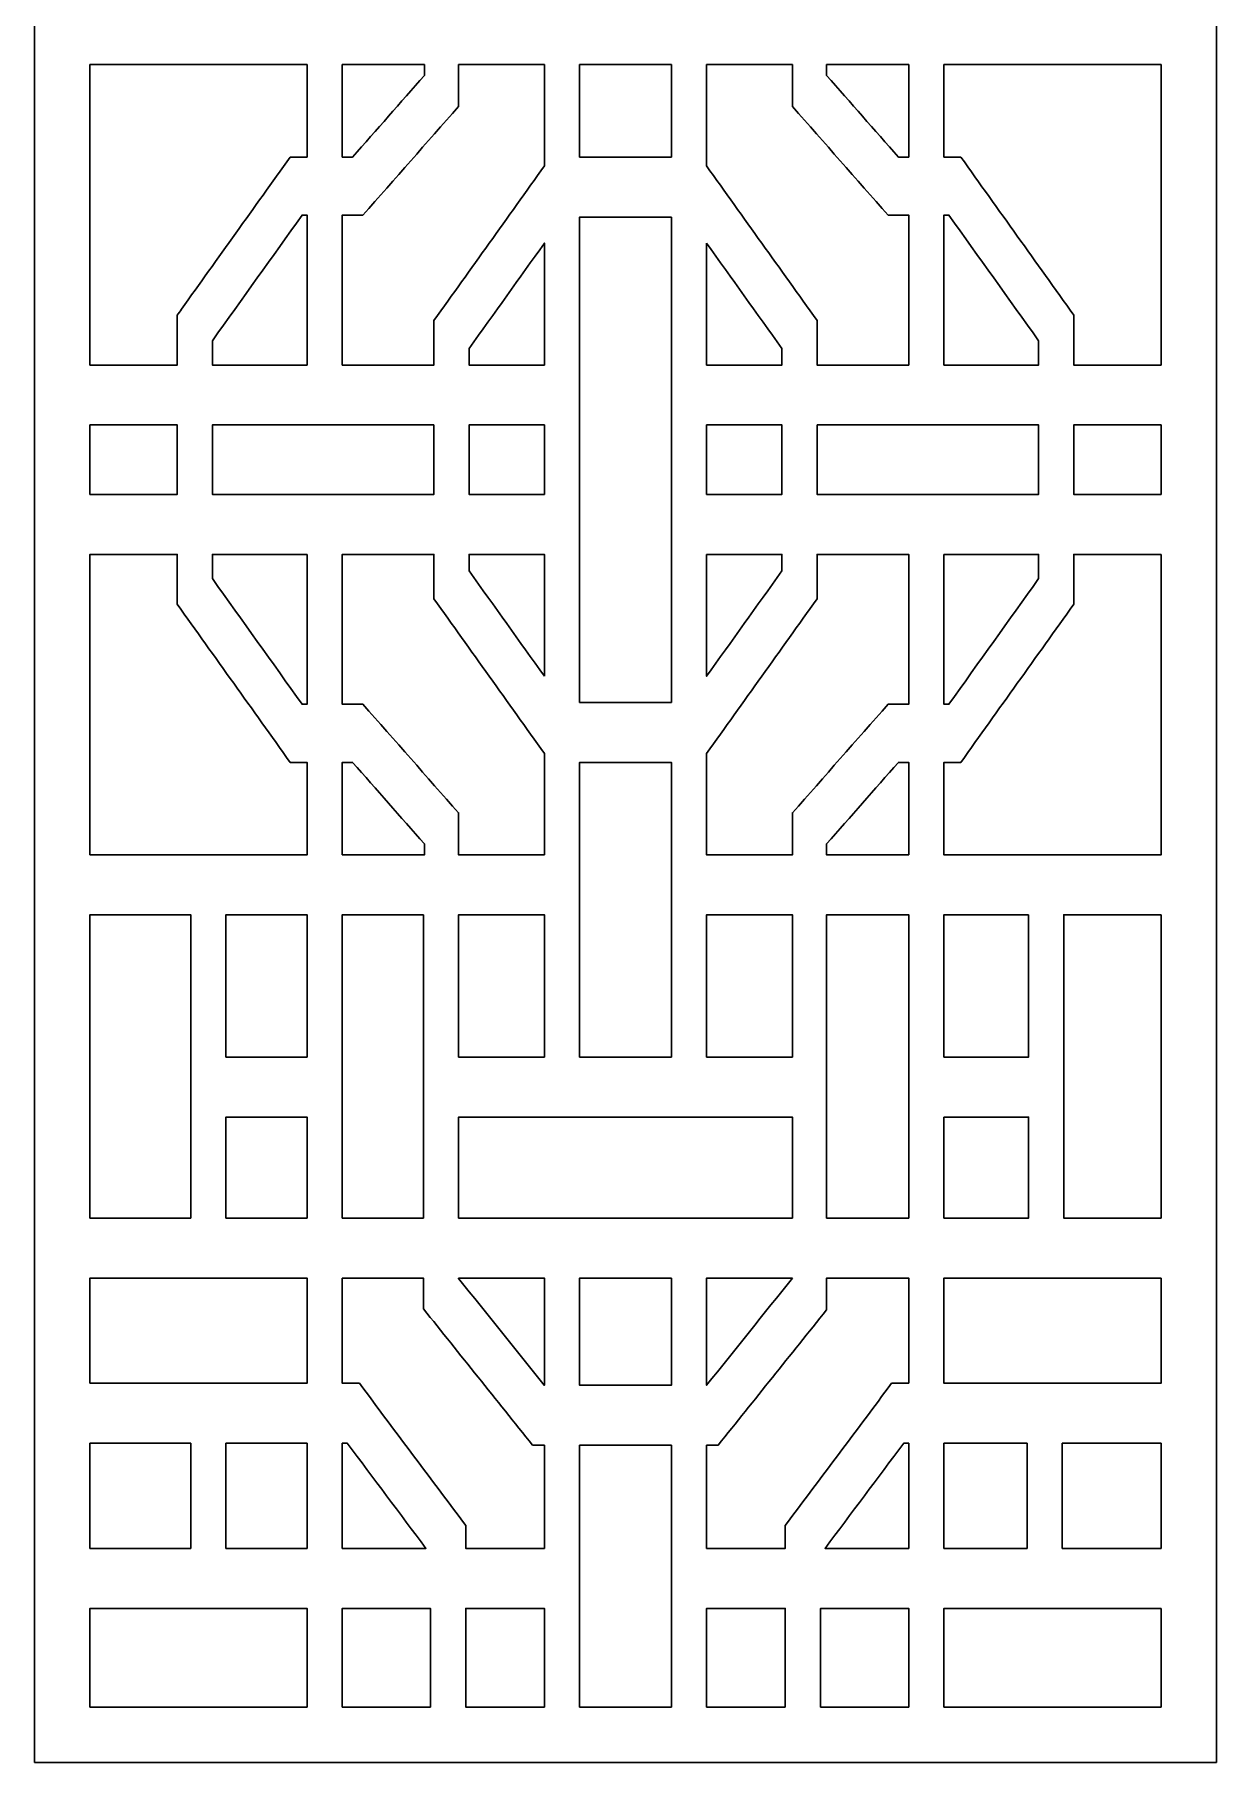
# Model space of a CAD drawing. Header units: centimetres. Extents: x 9 to 15.7, y -9 to 9.
# Drawn here: x 9.04 to 15.74, y -9 to 0.79 of the extents above; entities that cross this region are included whole.
import ezdxf

# ---------------------------------------------------------------- set-up
doc = ezdxf.new("R2010")
doc.units = ezdxf.units.CM
doc.header["$MEASUREMENT"] = 0
doc.layers.add('layer 1', color=7, linetype='Continuous')

msp = doc.modelspace()

# ---------------------------------------------------------------- linework, layer by layer
at = {"layer": 'layer 1', "color": 250, "lineweight": 30}
for points, knots in [([(15.73543, 8.99889), (15.73543, 2.9992), (15.73543, -3.00051), (15.73543, -9.00021), (15.73543, -9.00021), (13.50426, -9.00021), (11.27308, -9.00021), (9.0419, -9.00021), (9.0419, -9.00021), (9.0419, -8.26327), (9.0419, -7.52636), (9.0419, -6.78943), (9.0419, -6.78943), (9.0419, -1.52666), (9.0419, 3.73612), (9.0419, 8.99889), (9.0419, 8.99889), (9.14629, 8.99889), (9.25067, 8.99889), (9.35506, 8.99889), (9.35506, 8.99889), (9.35506, 8.86323), (9.35506, 8.72759), (9.35506, 8.59193), (9.35506, 8.59193), (9.35506, 8.57987), (9.35506, 8.5678), (9.35506, 8.55574), (9.35506, 8.55574), (9.51995, 8.55574), (9.68484, 8.55574), (9.84974, 8.55574), (9.84974, 8.55574), (9.84974, 8.64992), (9.84974, 8.74408), (9.84974, 8.83826), (9.84974, 8.83826), (9.88822, 8.89212), (9.92671, 8.94599), (9.96519, 8.99984), (9.96519, 8.99984), (10.06573, 8.99925), (10.16625, 8.99866), (10.26679, 8.99807), (10.26679, 8.99807), (10.19418, 8.89643), (10.12157, 8.79481), (10.04897, 8.69317), (10.04897, 8.69317), (10.04897, 8.64735), (10.04897, 8.60154), (10.04897, 8.55574), (10.04897, 8.55574), (10.22769, 8.55574), (10.40642, 8.55574), (10.58514, 8.55574), (10.58514, 8.55574), (10.58514, 8.70346), (10.58514, 8.85117), (10.58514, 8.99889), (10.58514, 8.99889), (10.65155, 8.99889), (10.71795, 8.99889), (10.78437, 8.99889), (10.78437, 8.99889), (10.78437, 8.85117), (10.78437, 8.70346), (10.78437, 8.55574), (10.78437, 8.55574), (10.95758, 8.55574), (11.13078, 8.55574), (11.304, 8.55574), (11.304, 8.55574), (11.304, 8.63985), (11.304, 8.72397), (11.304, 8.80808), (11.304, 8.80808), (11.30958, 8.8159), (11.31517, 8.82371), (11.32075, 8.83153), (11.32075, 8.83153), (11.36096, 8.88782), (11.40118, 8.94411), (11.44139, 9.0004), (11.44139, 9.0004), (11.5455, 9.00034), (11.64962, 9.00027), (11.75373, 9.00022), (11.75373, 9.00022), (11.67023, 8.88333), (11.58673, 8.76645), (11.50322, 8.64957), (11.50322, 8.64957), (11.50322, 8.61829), (11.50322, 8.58701), (11.50322, 8.55574), (11.50322, 8.55574), (11.64536, 8.55574), (11.78749, 8.55574), (11.92963, 8.55574), (11.92963, 8.55574), (11.92963, 8.70346), (11.92963, 8.85117), (11.92963, 8.99889), (11.92963, 8.99889), (11.99604, 8.99889), (12.06245, 8.99889), (12.12886, 8.99889), (12.12886, 8.99889), (12.12886, 8.21416), (12.12886, 7.42942), (12.12886, 6.64469), (12.12886, 6.64469), (12.30203, 6.64469), (12.47519, 6.64469), (12.64837, 6.64469), (12.64837, 6.64469), (12.64837, 7.42942), (12.64837, 8.21416), (12.64837, 8.99889), (12.64837, 8.99889), (12.71478, 8.99889), (12.78118, 8.99889), (12.8476, 8.99889), (12.8476, 8.99889), (12.8476, 8.85117), (12.8476, 8.70346), (12.8476, 8.55574), (12.8476, 8.55574), (12.98977, 8.55574), (13.13195, 8.55574), (13.27411, 8.55574), (13.27411, 8.55574), (13.27411, 8.58701), (13.27411, 8.61829), (13.27411, 8.64957), (13.27411, 8.64957), (13.19097, 8.76595), (13.10782, 8.88235), (13.02467, 8.99873), (13.02467, 8.99873), (13.12834, 8.99942), (13.23202, 9.00009), (13.33569, 9.00077), (13.33569, 9.00077), (13.38157, 8.93653), (13.42745, 8.87231), (13.47334, 8.80808), (13.47334, 8.80808), (13.47334, 8.72397), (13.47334, 8.63985), (13.47334, 8.55574), (13.47334, 8.55574), (13.64655, 8.55574), (13.81977, 8.55574), (13.99298, 8.55574), (13.99298, 8.55574), (13.99298, 8.70346), (13.99298, 8.85117), (13.99298, 8.99889), (13.99298, 8.99889), (14.05938, 8.99889), (14.12579, 8.99889), (14.19221, 8.99889), (14.19221, 8.99889), (14.19221, 8.85117), (14.19221, 8.70346), (14.19221, 8.55574), (14.19221, 8.55574), (14.37092, 8.55574), (14.54965, 8.55574), (14.72838, 8.55574), (14.72838, 8.55574), (14.72838, 8.60154), (14.72838, 8.64735), (14.72838, 8.69317), (14.72838, 8.69317), (14.65538, 8.79532), (14.5824, 8.89749), (14.50941, 8.99965), (14.50941, 8.99965), (14.61077, 8.99909), (14.71214, 8.99852), (14.81351, 8.99797), (14.81351, 8.99797), (14.85153, 8.94473), (14.88957, 8.89148), (14.9276, 8.83826), (14.9276, 8.83826), (14.9276, 8.83583), (14.9276, 8.83342), (14.9276, 8.83099), (14.9276, 8.83099), (14.9276, 8.73925), (14.9276, 8.64749), (14.9276, 8.55574), (14.9276, 8.55574), (15.0925, 8.55574), (15.25739, 8.55574), (15.42229, 8.55574), (15.42229, 8.55574), (15.42229, 8.70346), (15.42229, 8.85117), (15.42229, 8.99889), (15.42229, 8.99889), (15.52666, 8.99889), (15.63105, 8.99889), (15.73543, 8.99889)], [0, 0, 0, 0, 0.0188679, 0.0188679, 0.0188679, 0.0188679, 0.0377358, 0.0377358, 0.0377358, 0.0377358, 0.0566038, 0.0566038, 0.0566038, 0.0566038, 0.0754717, 0.0754717, 0.0754717, 0.0754717, 0.0943396, 0.0943396, 0.0943396, 0.0943396, 0.1132075, 0.1132075, 0.1132075, 0.1132075, 0.1320755, 0.1320755, 0.1320755, 0.1320755, 0.1509434, 0.1509434, 0.1509434, 0.1509434, 0.1698113, 0.1698113, 0.1698113, 0.1698113, 0.1886792, 0.1886792, 0.1886792, 0.1886792, 0.2075472, 0.2075472, 0.2075472, 0.2075472, 0.2264151, 0.2264151, 0.2264151, 0.2264151, 0.245283, 0.245283, 0.245283, 0.245283, 0.2641509, 0.2641509, 0.2641509, 0.2641509, 0.2830189, 0.2830189, 0.2830189, 0.2830189, 0.3018868, 0.3018868, 0.3018868, 0.3018868, 0.3207547, 0.3207547, 0.3207547, 0.3207547, 0.3396226, 0.3396226, 0.3396226, 0.3396226, 0.3584906, 0.3584906, 0.3584906, 0.3584906, 0.3773585, 0.3773585, 0.3773585, 0.3773585, 0.3962264, 0.3962264, 0.3962264, 0.3962264, 0.4150943, 0.4150943, 0.4150943, 0.4150943, 0.4339623, 0.4339623, 0.4339623, 0.4339623, 0.4528302, 0.4528302, 0.4528302, 0.4528302, 0.4716981, 0.4716981, 0.4716981, 0.4716981, 0.490566, 0.490566, 0.490566, 0.490566, 0.509434, 0.509434, 0.509434, 0.509434, 0.5283019, 0.5283019, 0.5283019, 0.5283019, 0.5471698, 0.5471698, 0.5471698, 0.5471698, 0.5660377, 0.5660377, 0.5660377, 0.5660377, 0.5849057, 0.5849057, 0.5849057, 0.5849057, 0.6037736, 0.6037736, 0.6037736, 0.6037736, 0.6226415, 0.6226415, 0.6226415, 0.6226415, 0.6415094, 0.6415094, 0.6415094, 0.6415094, 0.6603774, 0.6603774, 0.6603774, 0.6603774, 0.6792453, 0.6792453, 0.6792453, 0.6792453, 0.6981132, 0.6981132, 0.6981132, 0.6981132, 0.7169811, 0.7169811, 0.7169811, 0.7169811, 0.7358491, 0.7358491, 0.7358491, 0.7358491, 0.754717, 0.754717, 0.754717, 0.754717, 0.7735849, 0.7735849, 0.7735849, 0.7735849, 0.7924528, 0.7924528, 0.7924528, 0.7924528, 0.8113208, 0.8113208, 0.8113208, 0.8113208, 0.8301887, 0.8301887, 0.8301887, 0.8301887, 0.8490566, 0.8490566, 0.8490566, 0.8490566, 0.8679245, 0.8679245, 0.8679245, 0.8679245, 0.8867925, 0.8867925, 0.8867925, 0.8867925, 0.9056604, 0.9056604, 0.9056604, 0.9056604, 0.9245283, 0.9245283, 0.9245283, 0.9245283, 0.9433962, 0.9433962, 0.9433962, 0.9433962, 0.9622642, 0.9622642, 0.9622642, 0.9622642, 1, 1, 1, 1]), ([(9.35506, -1.08422), (9.35506, -0.51681), (9.35506, 0.0506), (9.35506, 0.61799), (9.35506, 0.61799), (9.76508, 0.61799), (10.17512, 0.61799), (10.58514, 0.61799), (10.58514, 0.61799), (10.58514, 0.44334), (10.58514, 0.26869), (10.58514, 0.09404), (10.58514, 0.09404), (10.55332, 0.09404), (10.52149, 0.09404), (10.48967, 0.09404), (10.48967, 0.09404), (10.28439, -0.19329), (10.07913, -0.48061), (9.87386, -0.76794), (9.87386, -0.76794), (9.86582, -0.77919), (9.85779, -0.79045), (9.84974, -0.8017), (9.84974, -0.8017), (9.84974, -0.80412), (9.84974, -0.80653), (9.84974, -0.80895), (9.84974, -0.80895), (9.84974, -0.90071), (9.84974, -0.99246), (9.84974, -1.08422), (9.84974, -1.08422), (9.68484, -1.08422), (9.51995, -1.08422), (9.35506, -1.08422)], [0, 0, 0, 0, 0.1, 0.1, 0.1, 0.1, 0.2, 0.2, 0.2, 0.2, 0.3, 0.3, 0.3, 0.3, 0.4, 0.4, 0.4, 0.4, 0.5, 0.5, 0.5, 0.5, 0.6, 0.6, 0.6, 0.6, 0.7, 0.7, 0.7, 0.7, 0.8, 0.8, 0.8, 0.8, 1, 1, 1, 1]), ([(11.92963, 0.04387), (11.72109, -0.24805), (11.51255, -0.53996), (11.304, -0.83187), (11.304, -0.83187), (11.304, -0.91598), (11.304, -1.00009), (11.304, -1.08422), (11.304, -1.08422), (11.13078, -1.08422), (10.95758, -1.08422), (10.78437, -1.08422), (10.78437, -1.08422), (10.78437, -0.80121), (10.78437, -0.51822), (10.78437, -0.23523), (10.78437, -0.23523), (10.82332, -0.23523), (10.86228, -0.23523), (10.90123, -0.23523), (10.90123, -0.23523), (11.08183, -0.03017), (11.26244, 0.17488), (11.44306, 0.37992), (11.44306, 0.37992), (11.44306, 0.45928), (11.44306, 0.53864), (11.44306, 0.61799), (11.44306, 0.61799), (11.60525, 0.61799), (11.76744, 0.61799), (11.92963, 0.61799), (11.92963, 0.61799), (11.92963, 0.42662), (11.92963, 0.23524), (11.92963, 0.04387)], [0, 0, 0, 0, 0.1, 0.1, 0.1, 0.1, 0.2, 0.2, 0.2, 0.2, 0.3, 0.3, 0.3, 0.3, 0.4, 0.4, 0.4, 0.4, 0.5, 0.5, 0.5, 0.5, 0.6, 0.6, 0.6, 0.6, 0.7, 0.7, 0.7, 0.7, 0.8, 0.8, 0.8, 0.8, 1, 1, 1, 1]), ([(10.78437, 0.61799), (10.93957, 0.61799), (11.09476, 0.61799), (11.24994, 0.61799), (11.24994, 0.61799), (11.24994, 0.59742), (11.24994, 0.57683), (11.24994, 0.55625), (11.24994, 0.55625), (11.11424, 0.40218), (10.97853, 0.24811), (10.84283, 0.09404), (10.84283, 0.09404), (10.82334, 0.09404), (10.80385, 0.09404), (10.78437, 0.09404), (10.78437, 0.09404), (10.78437, 0.26869), (10.78437, 0.44334), (10.78437, 0.61799)], [0, 0, 0, 0, 0.1666667, 0.1666667, 0.1666667, 0.1666667, 0.3333333, 0.3333333, 0.3333333, 0.3333333, 0.5, 0.5, 0.5, 0.5, 0.6666667, 0.6666667, 0.6666667, 0.6666667, 1, 1, 1, 1]), ([(12.12886, 0.61799), (12.30203, 0.61799), (12.47519, 0.61799), (12.64837, 0.61799), (12.64837, 0.61799), (12.64837, 0.44334), (12.64837, 0.26869), (12.64837, 0.09404), (12.64837, 0.09404), (12.47519, 0.09404), (12.30203, 0.09404), (12.12886, 0.09404), (12.12886, 0.09404), (12.12886, 0.26869), (12.12886, 0.44334), (12.12886, 0.61799)], [0, 0, 0, 0, 0.2, 0.2, 0.2, 0.2, 0.4, 0.4, 0.4, 0.4, 0.6, 0.6, 0.6, 0.6, 1, 1, 1, 1]), ([(12.8476, 0.61799), (13.00983, 0.61799), (13.17206, 0.61799), (13.33429, 0.61799), (13.33429, 0.61799), (13.33429, 0.53864), (13.33429, 0.45928), (13.33429, 0.37992), (13.33429, 0.37992), (13.51489, 0.17488), (13.69551, -0.03017), (13.87611, -0.23523), (13.87611, -0.23523), (13.91507, -0.23523), (13.95402, -0.23523), (13.99298, -0.23523), (13.99298, -0.23523), (13.99298, -0.51822), (13.99298, -0.80121), (13.99298, -1.08422), (13.99298, -1.08422), (13.81977, -1.08422), (13.64655, -1.08422), (13.47334, -1.08422), (13.47334, -1.08422), (13.47334, -1.00009), (13.47334, -0.91598), (13.47334, -0.83187), (13.47334, -0.83187), (13.26476, -0.5399), (13.05618, -0.24794), (12.8476, 0.04404), (12.8476, 0.04404), (12.8476, 0.23536), (12.8476, 0.42667), (12.8476, 0.61799)], [0, 0, 0, 0, 0.1, 0.1, 0.1, 0.1, 0.2, 0.2, 0.2, 0.2, 0.3, 0.3, 0.3, 0.3, 0.4, 0.4, 0.4, 0.4, 0.5, 0.5, 0.5, 0.5, 0.6, 0.6, 0.6, 0.6, 0.7, 0.7, 0.7, 0.7, 0.8, 0.8, 0.8, 0.8, 1, 1, 1, 1]), ([(13.99298, 0.516), (13.99298, 0.37535), (13.99298, 0.23469), (13.99298, 0.09404), (13.99298, 0.09404), (13.97348, 0.09404), (13.954, 0.09404), (13.93452, 0.09404), (13.93452, 0.09404), (13.79881, 0.24811), (13.6631, 0.40218), (13.52739, 0.55625), (13.52739, 0.55625), (13.52739, 0.57683), (13.52739, 0.59742), (13.52739, 0.61799), (13.52739, 0.61799), (13.68259, 0.61799), (13.83778, 0.61799), (13.99298, 0.61799), (13.99298, 0.61799), (13.99298, 0.58399), (13.99298, 0.55001), (13.99298, 0.516)], [0, 0, 0, 0, 0.1428571, 0.1428571, 0.1428571, 0.1428571, 0.2857143, 0.2857143, 0.2857143, 0.2857143, 0.4285714, 0.4285714, 0.4285714, 0.4285714, 0.5714286, 0.5714286, 0.5714286, 0.5714286, 0.7142857, 0.7142857, 0.7142857, 0.7142857, 1, 1, 1, 1]), ([(15.42229, 0.61799), (15.42229, 0.0506), (15.42229, -0.51681), (15.42229, -1.08422), (15.42229, -1.08422), (15.25739, -1.08422), (15.0925, -1.08422), (14.9276, -1.08422), (14.9276, -1.08422), (14.9276, -0.99246), (14.9276, -0.90071), (14.9276, -0.80895), (14.9276, -0.80895), (14.9276, -0.80653), (14.9276, -0.80412), (14.9276, -0.8017), (14.9276, -0.8017), (14.7143, -0.50312), (14.50099, -0.20454), (14.28768, 0.09404), (14.28768, 0.09404), (14.25585, 0.09404), (14.22403, 0.09404), (14.19221, 0.09404), (14.19221, 0.09404), (14.19221, 0.26869), (14.19221, 0.44334), (14.19221, 0.61799), (14.19221, 0.61799), (14.60222, 0.61799), (15.01226, 0.61799), (15.42229, 0.61799)], [0, 0, 0, 0, 0.1111111, 0.1111111, 0.1111111, 0.1111111, 0.2222222, 0.2222222, 0.2222222, 0.2222222, 0.3333333, 0.3333333, 0.3333333, 0.3333333, 0.4444444, 0.4444444, 0.4444444, 0.4444444, 0.5555556, 0.5555556, 0.5555556, 0.5555556, 0.6666667, 0.6666667, 0.6666667, 0.6666667, 0.7777778, 0.7777778, 0.7777778, 0.7777778, 1, 1, 1, 1]), ([(10.58514, -1.08422), (10.40642, -1.08422), (10.22769, -1.08422), (10.04897, -1.08422), (10.04897, -1.08422), (10.04897, -1.03841), (10.04897, -0.99259), (10.04897, -0.94678), (10.04897, -0.94678), (10.21842, -0.7096), (10.38787, -0.47241), (10.55731, -0.23523), (10.55731, -0.23523), (10.5666, -0.23523), (10.57586, -0.23523), (10.58514, -0.23523), (10.58514, -0.23523), (10.58514, -0.51822), (10.58514, -0.80121), (10.58514, -1.08422)], [0, 0, 0, 0, 0.1666667, 0.1666667, 0.1666667, 0.1666667, 0.3333333, 0.3333333, 0.3333333, 0.3333333, 0.5, 0.5, 0.5, 0.5, 0.6666667, 0.6666667, 0.6666667, 0.6666667, 1, 1, 1, 1]), ([(12.64837, -0.24566), (12.64837, -1.16219), (12.64837, -2.07872), (12.64837, -2.99526), (12.64837, -2.99526), (12.47519, -2.99526), (12.30203, -2.99526), (12.12886, -2.99526), (12.12886, -2.99526), (12.12886, -2.07872), (12.12886, -1.16219), (12.12886, -0.24566), (12.12886, -0.24566), (12.30203, -0.24566), (12.47519, -0.24566), (12.64837, -0.24566)], [0, 0, 0, 0, 0.2, 0.2, 0.2, 0.2, 0.4, 0.4, 0.4, 0.4, 0.6, 0.6, 0.6, 0.6, 1, 1, 1, 1]), ([(14.19221, -1.08422), (14.19221, -0.80121), (14.19221, -0.51822), (14.19221, -0.23523), (14.19221, -0.23523), (14.20148, -0.23523), (14.21075, -0.23523), (14.22003, -0.23523), (14.22003, -0.23523), (14.38948, -0.47241), (14.55892, -0.7096), (14.72838, -0.94678), (14.72838, -0.94678), (14.72838, -0.99259), (14.72838, -1.03841), (14.72838, -1.08422), (14.72838, -1.08422), (14.54965, -1.08422), (14.37092, -1.08422), (14.19221, -1.08422)], [0, 0, 0, 0, 0.1666667, 0.1666667, 0.1666667, 0.1666667, 0.3333333, 0.3333333, 0.3333333, 0.3333333, 0.5, 0.5, 0.5, 0.5, 0.6666667, 0.6666667, 0.6666667, 0.6666667, 1, 1, 1, 1]), ([(11.92963, -1.08422), (11.78749, -1.08422), (11.64536, -1.08422), (11.50322, -1.08422), (11.50322, -1.08422), (11.50322, -1.05294), (11.50322, -1.02166), (11.50322, -0.99039), (11.50322, -0.99039), (11.64536, -0.79143), (11.78749, -0.59248), (11.92963, -0.39353), (11.92963, -0.39353), (11.92963, -0.62376), (11.92963, -0.85398), (11.92963, -1.08422)], [0, 0, 0, 0, 0.2, 0.2, 0.2, 0.2, 0.4, 0.4, 0.4, 0.4, 0.6, 0.6, 0.6, 0.6, 1, 1, 1, 1]), ([(12.8476, -0.39336), (12.98977, -0.59238), (13.13195, -0.79139), (13.27411, -0.99039), (13.27411, -0.99039), (13.27411, -1.02166), (13.27411, -1.05294), (13.27411, -1.08422), (13.27411, -1.08422), (13.13195, -1.08422), (12.98977, -1.08422), (12.8476, -1.08422), (12.8476, -1.08422), (12.8476, -0.85393), (12.8476, -0.62365), (12.8476, -0.39336)], [0, 0, 0, 0, 0.2, 0.2, 0.2, 0.2, 0.4, 0.4, 0.4, 0.4, 0.6, 0.6, 0.6, 0.6, 1, 1, 1, 1]), ([(9.35506, -1.81701), (9.35506, -1.68598), (9.35506, -1.55495), (9.35506, -1.42391), (9.35506, -1.42391), (9.51995, -1.42391), (9.68484, -1.42391), (9.84974, -1.42391), (9.84974, -1.42391), (9.84974, -1.55495), (9.84974, -1.68598), (9.84974, -1.81701), (9.84974, -1.81701), (9.68484, -1.81701), (9.51995, -1.81701), (9.35506, -1.81701)], [0, 0, 0, 0, 0.2, 0.2, 0.2, 0.2, 0.4, 0.4, 0.4, 0.4, 0.6, 0.6, 0.6, 0.6, 1, 1, 1, 1]), ([(11.304, -1.42391), (11.304, -1.55495), (11.304, -1.68598), (11.304, -1.81701), (11.304, -1.81701), (10.88565, -1.81701), (10.46732, -1.81701), (10.04897, -1.81701), (10.04897, -1.81701), (10.04897, -1.68598), (10.04897, -1.55495), (10.04897, -1.42391), (10.04897, -1.42391), (10.46732, -1.42391), (10.88565, -1.42391), (11.304, -1.42391)], [0, 0, 0, 0, 0.2, 0.2, 0.2, 0.2, 0.4, 0.4, 0.4, 0.4, 0.6, 0.6, 0.6, 0.6, 1, 1, 1, 1]), ([(11.92963, -1.81701), (11.78749, -1.81701), (11.64536, -1.81701), (11.50322, -1.81701), (11.50322, -1.81701), (11.50322, -1.68598), (11.50322, -1.55495), (11.50322, -1.42391), (11.50322, -1.42391), (11.64536, -1.42391), (11.78749, -1.42391), (11.92963, -1.42391), (11.92963, -1.42391), (11.92963, -1.55495), (11.92963, -1.68598), (11.92963, -1.81701)], [0, 0, 0, 0, 0.2, 0.2, 0.2, 0.2, 0.4, 0.4, 0.4, 0.4, 0.6, 0.6, 0.6, 0.6, 1, 1, 1, 1]), ([(12.8476, -1.42391), (12.98977, -1.42391), (13.13195, -1.42391), (13.27411, -1.42391), (13.27411, -1.42391), (13.27411, -1.55495), (13.27411, -1.68598), (13.27411, -1.81701), (13.27411, -1.81701), (13.13195, -1.81701), (12.98977, -1.81701), (12.8476, -1.81701), (12.8476, -1.81701), (12.8476, -1.68598), (12.8476, -1.55495), (12.8476, -1.42391)], [0, 0, 0, 0, 0.2, 0.2, 0.2, 0.2, 0.4, 0.4, 0.4, 0.4, 0.6, 0.6, 0.6, 0.6, 1, 1, 1, 1]), ([(13.47334, -1.42391), (13.89169, -1.42391), (14.31003, -1.42391), (14.72838, -1.42391), (14.72838, -1.42391), (14.72838, -1.55495), (14.72838, -1.68598), (14.72838, -1.81701), (14.72838, -1.81701), (14.31003, -1.81701), (13.89169, -1.81701), (13.47334, -1.81701), (13.47334, -1.81701), (13.47334, -1.68598), (13.47334, -1.55495), (13.47334, -1.42391)], [0, 0, 0, 0, 0.2, 0.2, 0.2, 0.2, 0.4, 0.4, 0.4, 0.4, 0.6, 0.6, 0.6, 0.6, 1, 1, 1, 1]), ([(15.42229, -1.42391), (15.42229, -1.55495), (15.42229, -1.68598), (15.42229, -1.81701), (15.42229, -1.81701), (15.25739, -1.81701), (15.0925, -1.81701), (14.9276, -1.81701), (14.9276, -1.81701), (14.9276, -1.68598), (14.9276, -1.55495), (14.9276, -1.42391), (14.9276, -1.42391), (15.0925, -1.42391), (15.25739, -1.42391), (15.42229, -1.42391)], [0, 0, 0, 0, 0.2, 0.2, 0.2, 0.2, 0.4, 0.4, 0.4, 0.4, 0.6, 0.6, 0.6, 0.6, 1, 1, 1, 1]), ([(9.35506, -3.85891), (9.35506, -3.29151), (9.35506, -2.72409), (9.35506, -2.15671), (9.35506, -2.15671), (9.51995, -2.15671), (9.68484, -2.15671), (9.84974, -2.15671), (9.84974, -2.15671), (9.84974, -2.25087), (9.84974, -2.34505), (9.84974, -2.43921), (9.84974, -2.43921), (10.06305, -2.7378), (10.27636, -3.03637), (10.48967, -3.33495), (10.48967, -3.33495), (10.52149, -3.33495), (10.55332, -3.33495), (10.58514, -3.33495), (10.58514, -3.33495), (10.58514, -3.50961), (10.58514, -3.68425), (10.58514, -3.85891), (10.58514, -3.85891), (10.17512, -3.85891), (9.76508, -3.85891), (9.35506, -3.85891)], [0, 0, 0, 0, 0.125, 0.125, 0.125, 0.125, 0.25, 0.25, 0.25, 0.25, 0.375, 0.375, 0.375, 0.375, 0.5, 0.5, 0.5, 0.5, 0.625, 0.625, 0.625, 0.625, 0.75, 0.75, 0.75, 0.75, 1, 1, 1, 1]), ([(10.58514, -2.15671), (10.58514, -2.4397), (10.58514, -2.72269), (10.58514, -3.00569), (10.58514, -3.00569), (10.57586, -3.00569), (10.5666, -3.00569), (10.55731, -3.00569), (10.55731, -3.00569), (10.38787, -2.7685), (10.21842, -2.53132), (10.04897, -2.29412), (10.04897, -2.29412), (10.04897, -2.24832), (10.04897, -2.20251), (10.04897, -2.15671), (10.04897, -2.15671), (10.22769, -2.15671), (10.40642, -2.15671), (10.58514, -2.15671)], [0, 0, 0, 0, 0.1666667, 0.1666667, 0.1666667, 0.1666667, 0.3333333, 0.3333333, 0.3333333, 0.3333333, 0.5, 0.5, 0.5, 0.5, 0.6666667, 0.6666667, 0.6666667, 0.6666667, 1, 1, 1, 1]), ([(11.92963, -3.85891), (11.76744, -3.85891), (11.60525, -3.85891), (11.44306, -3.85891), (11.44306, -3.85891), (11.44306, -3.77956), (11.44306, -3.70019), (11.44306, -3.62084), (11.44306, -3.62084), (11.26244, -3.41579), (11.08183, -3.21073), (10.90123, -3.00569), (10.90123, -3.00569), (10.86228, -3.00569), (10.82332, -3.00569), (10.78437, -3.00569), (10.78437, -3.00569), (10.78437, -2.72269), (10.78437, -2.4397), (10.78437, -2.15671), (10.78437, -2.15671), (10.95758, -2.15671), (11.13078, -2.15671), (11.304, -2.15671), (11.304, -2.15671), (11.304, -2.24081), (11.304, -2.32493), (11.304, -2.40905), (11.304, -2.40905), (11.51255, -2.70096), (11.72109, -2.99287), (11.92963, -3.28478), (11.92963, -3.28478), (11.92963, -3.47616), (11.92963, -3.66753), (11.92963, -3.85891)], [0, 0, 0, 0, 0.1, 0.1, 0.1, 0.1, 0.2, 0.2, 0.2, 0.2, 0.3, 0.3, 0.3, 0.3, 0.4, 0.4, 0.4, 0.4, 0.5, 0.5, 0.5, 0.5, 0.6, 0.6, 0.6, 0.6, 0.7, 0.7, 0.7, 0.7, 0.8, 0.8, 0.8, 0.8, 1, 1, 1, 1]), ([(11.92963, -2.84738), (11.78749, -2.64842), (11.64536, -2.44947), (11.50322, -2.25052), (11.50322, -2.25052), (11.50322, -2.21925), (11.50322, -2.18797), (11.50322, -2.15671), (11.50322, -2.15671), (11.64536, -2.15671), (11.78749, -2.15671), (11.92963, -2.15671), (11.92963, -2.15671), (11.92963, -2.38693), (11.92963, -2.61715), (11.92963, -2.84738)], [0, 0, 0, 0, 0.2, 0.2, 0.2, 0.2, 0.4, 0.4, 0.4, 0.4, 0.6, 0.6, 0.6, 0.6, 1, 1, 1, 1]), ([(12.8476, -2.15671), (12.98977, -2.15671), (13.13195, -2.15671), (13.27411, -2.15671), (13.27411, -2.15671), (13.27411, -2.18797), (13.27411, -2.21925), (13.27411, -2.25052), (13.27411, -2.25052), (13.13195, -2.44954), (12.98977, -2.64854), (12.8476, -2.84754), (12.8476, -2.84754), (12.8476, -2.61727), (12.8476, -2.38698), (12.8476, -2.15671)], [0, 0, 0, 0, 0.2, 0.2, 0.2, 0.2, 0.4, 0.4, 0.4, 0.4, 0.6, 0.6, 0.6, 0.6, 1, 1, 1, 1]), ([(12.8476, -3.28495), (13.05618, -2.99298), (13.26476, -2.70101), (13.47334, -2.40905), (13.47334, -2.40905), (13.47334, -2.32493), (13.47334, -2.24081), (13.47334, -2.15671), (13.47334, -2.15671), (13.64655, -2.15671), (13.81977, -2.15671), (13.99298, -2.15671), (13.99298, -2.15671), (13.99298, -2.4397), (13.99298, -2.72269), (13.99298, -3.00569), (13.99298, -3.00569), (13.95402, -3.00569), (13.91507, -3.00569), (13.87611, -3.00569), (13.87611, -3.00569), (13.69551, -3.21073), (13.51489, -3.41579), (13.33429, -3.62084), (13.33429, -3.62084), (13.33429, -3.70019), (13.33429, -3.77956), (13.33429, -3.85891), (13.33429, -3.85891), (13.17206, -3.85891), (13.00983, -3.85891), (12.8476, -3.85891), (12.8476, -3.85891), (12.8476, -3.66759), (12.8476, -3.47627), (12.8476, -3.28495)], [0, 0, 0, 0, 0.1, 0.1, 0.1, 0.1, 0.2, 0.2, 0.2, 0.2, 0.3, 0.3, 0.3, 0.3, 0.4, 0.4, 0.4, 0.4, 0.5, 0.5, 0.5, 0.5, 0.6, 0.6, 0.6, 0.6, 0.7, 0.7, 0.7, 0.7, 0.8, 0.8, 0.8, 0.8, 1, 1, 1, 1]), ([(15.42229, -2.15671), (15.42229, -2.72409), (15.42229, -3.29151), (15.42229, -3.85891), (15.42229, -3.85891), (15.01226, -3.85891), (14.60222, -3.85891), (14.19221, -3.85891), (14.19221, -3.85891), (14.19221, -3.68425), (14.19221, -3.50961), (14.19221, -3.33495), (14.19221, -3.33495), (14.22403, -3.33495), (14.25585, -3.33495), (14.28768, -3.33495), (14.28768, -3.33495), (14.50099, -3.03637), (14.7143, -2.7378), (14.9276, -2.43921), (14.9276, -2.43921), (14.9276, -2.34505), (14.9276, -2.25087), (14.9276, -2.15671), (14.9276, -2.15671), (15.0925, -2.15671), (15.25739, -2.15671), (15.42229, -2.15671)], [0, 0, 0, 0, 0.125, 0.125, 0.125, 0.125, 0.25, 0.25, 0.25, 0.25, 0.375, 0.375, 0.375, 0.375, 0.5, 0.5, 0.5, 0.5, 0.625, 0.625, 0.625, 0.625, 0.75, 0.75, 0.75, 0.75, 1, 1, 1, 1]), ([(14.19221, -2.15671), (14.37092, -2.15671), (14.54965, -2.15671), (14.72838, -2.15671), (14.72838, -2.15671), (14.72838, -2.20251), (14.72838, -2.24832), (14.72838, -2.29412), (14.72838, -2.29412), (14.55892, -2.53132), (14.38948, -2.7685), (14.22003, -3.00569), (14.22003, -3.00569), (14.21075, -3.00569), (14.20148, -3.00569), (14.19221, -3.00569), (14.19221, -3.00569), (14.19221, -2.72269), (14.19221, -2.4397), (14.19221, -2.15671)], [0, 0, 0, 0, 0.1666667, 0.1666667, 0.1666667, 0.1666667, 0.3333333, 0.3333333, 0.3333333, 0.3333333, 0.5, 0.5, 0.5, 0.5, 0.6666667, 0.6666667, 0.6666667, 0.6666667, 1, 1, 1, 1]), ([(10.78437, -3.85891), (10.78437, -3.68425), (10.78437, -3.50961), (10.78437, -3.33495), (10.78437, -3.33495), (10.80385, -3.33495), (10.82334, -3.33495), (10.84283, -3.33495), (10.84283, -3.33495), (10.97853, -3.48902), (11.11424, -3.6431), (11.24994, -3.79717), (11.24994, -3.79717), (11.24994, -3.81774), (11.24994, -3.83832), (11.24994, -3.85891), (11.24994, -3.85891), (11.09476, -3.85891), (10.93957, -3.85891), (10.78437, -3.85891)], [0, 0, 0, 0, 0.1666667, 0.1666667, 0.1666667, 0.1666667, 0.3333333, 0.3333333, 0.3333333, 0.3333333, 0.5, 0.5, 0.5, 0.5, 0.6666667, 0.6666667, 0.6666667, 0.6666667, 1, 1, 1, 1]), ([(12.64837, -5.00432), (12.47519, -5.00432), (12.30203, -5.00432), (12.12886, -5.00432), (12.12886, -5.00432), (12.12886, -4.44787), (12.12886, -3.89141), (12.12886, -3.33495), (12.12886, -3.33495), (12.30203, -3.33495), (12.47519, -3.33495), (12.64837, -3.33495), (12.64837, -3.33495), (12.64837, -3.89141), (12.64837, -4.44787), (12.64837, -5.00432)], [0, 0, 0, 0, 0.2, 0.2, 0.2, 0.2, 0.4, 0.4, 0.4, 0.4, 0.6, 0.6, 0.6, 0.6, 1, 1, 1, 1]), ([(13.99298, -3.85891), (13.83778, -3.85891), (13.68259, -3.85891), (13.52739, -3.85891), (13.52739, -3.85891), (13.52739, -3.83832), (13.52739, -3.81774), (13.52739, -3.79717), (13.52739, -3.79717), (13.6631, -3.6431), (13.79881, -3.48902), (13.93452, -3.33495), (13.93452, -3.33495), (13.954, -3.33495), (13.97348, -3.33495), (13.99298, -3.33495), (13.99298, -3.33495), (13.99298, -3.50961), (13.99298, -3.68425), (13.99298, -3.85891)], [0, 0, 0, 0, 0.1666667, 0.1666667, 0.1666667, 0.1666667, 0.3333333, 0.3333333, 0.3333333, 0.3333333, 0.5, 0.5, 0.5, 0.5, 0.6666667, 0.6666667, 0.6666667, 0.6666667, 1, 1, 1, 1]), ([(9.35506, -5.9169), (9.35506, -5.34414), (9.35506, -4.77137), (9.35506, -4.19861), (9.35506, -4.19861), (9.54542, -4.19861), (9.73579, -4.19861), (9.92616, -4.19861), (9.92616, -4.19861), (9.92616, -4.77137), (9.92616, -5.34414), (9.92616, -5.9169), (9.92616, -5.9169), (9.73579, -5.9169), (9.54542, -5.9169), (9.35506, -5.9169)], [0, 0, 0, 0, 0.2, 0.2, 0.2, 0.2, 0.4, 0.4, 0.4, 0.4, 0.6, 0.6, 0.6, 0.6, 1, 1, 1, 1]), ([(10.58514, -5.00432), (10.43189, -5.00432), (10.27864, -5.00432), (10.12539, -5.00432), (10.12539, -5.00432), (10.12539, -4.73574), (10.12539, -4.46718), (10.12539, -4.19861), (10.12539, -4.19861), (10.27864, -4.19861), (10.43189, -4.19861), (10.58514, -4.19861), (10.58514, -4.19861), (10.58514, -4.46718), (10.58514, -4.73574), (10.58514, -5.00432)], [0, 0, 0, 0, 0.2, 0.2, 0.2, 0.2, 0.4, 0.4, 0.4, 0.4, 0.6, 0.6, 0.6, 0.6, 1, 1, 1, 1]), ([(11.24438, -4.19861), (11.24438, -4.77137), (11.24438, -5.34414), (11.24438, -5.9169), (11.24438, -5.9169), (11.09104, -5.9169), (10.9377, -5.9169), (10.78437, -5.9169), (10.78437, -5.9169), (10.78437, -5.34414), (10.78437, -4.77137), (10.78437, -4.19861), (10.78437, -4.19861), (10.9377, -4.19861), (11.09104, -4.19861), (11.24438, -4.19861)], [0, 0, 0, 0, 0.2, 0.2, 0.2, 0.2, 0.4, 0.4, 0.4, 0.4, 0.6, 0.6, 0.6, 0.6, 1, 1, 1, 1]), ([(11.92963, -5.00432), (11.76762, -5.00432), (11.60562, -5.00432), (11.44361, -5.00432), (11.44361, -5.00432), (11.44361, -4.73574), (11.44361, -4.46718), (11.44361, -4.19861), (11.44361, -4.19861), (11.60562, -4.19861), (11.76762, -4.19861), (11.92963, -4.19861), (11.92963, -4.19861), (11.92963, -4.46718), (11.92963, -4.73574), (11.92963, -5.00432)], [0, 0, 0, 0, 0.2, 0.2, 0.2, 0.2, 0.4, 0.4, 0.4, 0.4, 0.6, 0.6, 0.6, 0.6, 1, 1, 1, 1]), ([(13.33429, -5.00432), (13.17206, -5.00432), (13.00983, -5.00432), (12.8476, -5.00432), (12.8476, -5.00432), (12.8476, -4.73574), (12.8476, -4.46718), (12.8476, -4.19861), (12.8476, -4.19861), (13.00983, -4.19861), (13.17206, -4.19861), (13.33429, -4.19861), (13.33429, -4.19861), (13.33429, -4.46718), (13.33429, -4.73574), (13.33429, -5.00432)], [0, 0, 0, 0, 0.2, 0.2, 0.2, 0.2, 0.4, 0.4, 0.4, 0.4, 0.6, 0.6, 0.6, 0.6, 1, 1, 1, 1]), ([(13.99298, -5.9169), (13.83778, -5.9169), (13.68259, -5.9169), (13.52739, -5.9169), (13.52739, -5.9169), (13.52739, -5.34414), (13.52739, -4.77137), (13.52739, -4.19861), (13.52739, -4.19861), (13.68259, -4.19861), (13.83778, -4.19861), (13.99298, -4.19861), (13.99298, -4.19861), (13.99298, -4.77137), (13.99298, -5.34414), (13.99298, -5.9169)], [0, 0, 0, 0, 0.2, 0.2, 0.2, 0.2, 0.4, 0.4, 0.4, 0.4, 0.6, 0.6, 0.6, 0.6, 1, 1, 1, 1]), ([(14.67162, -4.19861), (14.67162, -4.46718), (14.67162, -4.73574), (14.67162, -5.00432), (14.67162, -5.00432), (14.51181, -5.00432), (14.35201, -5.00432), (14.19221, -5.00432), (14.19221, -5.00432), (14.19221, -4.73574), (14.19221, -4.46718), (14.19221, -4.19861), (14.19221, -4.19861), (14.35199, -4.19861), (14.51179, -4.19861), (14.6716, -4.19861), (14.6716, -4.19861), (14.6716, -4.19861), (14.67161, -4.19861), (14.67162, -4.19861)], [0, 0, 0, 0, 0.1666667, 0.1666667, 0.1666667, 0.1666667, 0.3333333, 0.3333333, 0.3333333, 0.3333333, 0.5, 0.5, 0.5, 0.5, 0.6666667, 0.6666667, 0.6666667, 0.6666667, 1, 1, 1, 1]), ([(15.42229, -4.19861), (15.42229, -4.77137), (15.42229, -5.34414), (15.42229, -5.9169), (15.42229, -5.9169), (15.23848, -5.9169), (15.05466, -5.9169), (14.87084, -5.9169), (14.87084, -5.9169), (14.87084, -5.34414), (14.87084, -4.77137), (14.87084, -4.19861), (14.87084, -4.19861), (15.05466, -4.19861), (15.23848, -4.19861), (15.42229, -4.19861)], [0, 0, 0, 0, 0.2, 0.2, 0.2, 0.2, 0.4, 0.4, 0.4, 0.4, 0.6, 0.6, 0.6, 0.6, 1, 1, 1, 1]), ([(10.58514, -5.9169), (10.43189, -5.9169), (10.27864, -5.9169), (10.12539, -5.9169), (10.12539, -5.9169), (10.12539, -5.72595), (10.12539, -5.53498), (10.12539, -5.34403), (10.12539, -5.34403), (10.27864, -5.34403), (10.43189, -5.34403), (10.58514, -5.34403), (10.58514, -5.34403), (10.58514, -5.53498), (10.58514, -5.72595), (10.58514, -5.9169)], [0, 0, 0, 0, 0.2, 0.2, 0.2, 0.2, 0.4, 0.4, 0.4, 0.4, 0.6, 0.6, 0.6, 0.6, 1, 1, 1, 1]), ([(13.33429, -5.9169), (12.70406, -5.9169), (12.07383, -5.9169), (11.44361, -5.9169), (11.44361, -5.9169), (11.44361, -5.72595), (11.44361, -5.53498), (11.44361, -5.34403), (11.44361, -5.34403), (12.07383, -5.34403), (12.70406, -5.34403), (13.33429, -5.34403), (13.33429, -5.34403), (13.33429, -5.53498), (13.33429, -5.72595), (13.33429, -5.9169)], [0, 0, 0, 0, 0.2, 0.2, 0.2, 0.2, 0.4, 0.4, 0.4, 0.4, 0.6, 0.6, 0.6, 0.6, 1, 1, 1, 1]), ([(14.19221, -5.34403), (14.35201, -5.34403), (14.51181, -5.34403), (14.67162, -5.34403), (14.67162, -5.34403), (14.67162, -5.53498), (14.67162, -5.72595), (14.67162, -5.9169), (14.67162, -5.9169), (14.51181, -5.9169), (14.35201, -5.9169), (14.19221, -5.9169), (14.19221, -5.9169), (14.19221, -5.72595), (14.19221, -5.53498), (14.19221, -5.34403)], [0, 0, 0, 0, 0.2, 0.2, 0.2, 0.2, 0.4, 0.4, 0.4, 0.4, 0.6, 0.6, 0.6, 0.6, 1, 1, 1, 1]), ([(9.35506, -6.85229), (9.35506, -6.65374), (9.35506, -6.45517), (9.35506, -6.25659), (9.35506, -6.25659), (9.76508, -6.25659), (10.17512, -6.25659), (10.58514, -6.25659), (10.58514, -6.25659), (10.58514, -6.45517), (10.58514, -6.65374), (10.58514, -6.85229), (10.58514, -6.85229), (10.17512, -6.85229), (9.76508, -6.85229), (9.35506, -6.85229)], [0, 0, 0, 0, 0.2, 0.2, 0.2, 0.2, 0.4, 0.4, 0.4, 0.4, 0.6, 0.6, 0.6, 0.6, 1, 1, 1, 1]), ([(10.78437, -6.25659), (10.9377, -6.25659), (11.09104, -6.25659), (11.24438, -6.25659), (11.24438, -6.25659), (11.24438, -6.31468), (11.24438, -6.37276), (11.24438, -6.43083), (11.24438, -6.43083), (11.45051, -6.68836), (11.65664, -6.94588), (11.86279, -7.2034), (11.86279, -7.2034), (11.88506, -7.2034), (11.90733, -7.2034), (11.92961, -7.2034), (11.92961, -7.2034), (11.92961, -7.39817), (11.92961, -7.59294), (11.92961, -7.78769), (11.92961, -7.78769), (11.7809, -7.78769), (11.6322, -7.78769), (11.4835, -7.78769), (11.4835, -7.78769), (11.4835, -7.74444), (11.4835, -7.7012), (11.4835, -7.65795), (11.4835, -7.65795), (11.28283, -7.3894), (11.08216, -7.12084), (10.88149, -6.85229), (10.88149, -6.85229), (10.84911, -6.85229), (10.81675, -6.85229), (10.78437, -6.85229), (10.78437, -6.85229), (10.78437, -6.65374), (10.78437, -6.45517), (10.78437, -6.25659)], [0, 0, 0, 0, 0.0909091, 0.0909091, 0.0909091, 0.0909091, 0.1818182, 0.1818182, 0.1818182, 0.1818182, 0.2727273, 0.2727273, 0.2727273, 0.2727273, 0.3636364, 0.3636364, 0.3636364, 0.3636364, 0.4545455, 0.4545455, 0.4545455, 0.4545455, 0.5454545, 0.5454545, 0.5454545, 0.5454545, 0.6363636, 0.6363636, 0.6363636, 0.6363636, 0.7272727, 0.7272727, 0.7272727, 0.7272727, 0.8181818, 0.8181818, 0.8181818, 0.8181818, 1, 1, 1, 1]), ([(11.44361, -6.25659), (11.60561, -6.25659), (11.76761, -6.25659), (11.92961, -6.25659), (11.92961, -6.25659), (11.92961, -6.45897), (11.92961, -6.66134), (11.92961, -6.8637), (11.92961, -6.8637), (11.92905, -6.8637), (11.92849, -6.8637), (11.92792, -6.8637), (11.92792, -6.8637), (11.76649, -6.66213), (11.60505, -6.46056), (11.44361, -6.25899), (11.44361, -6.25899), (11.44361, -6.25819), (11.44361, -6.25739), (11.44361, -6.25659)], [0, 0, 0, 0, 0.1666667, 0.1666667, 0.1666667, 0.1666667, 0.3333333, 0.3333333, 0.3333333, 0.3333333, 0.5, 0.5, 0.5, 0.5, 0.6666667, 0.6666667, 0.6666667, 0.6666667, 1, 1, 1, 1]), ([(12.64846, -6.25659), (12.64846, -6.45897), (12.64846, -6.66134), (12.64846, -6.8637), (12.64846, -6.8637), (12.47526, -6.8637), (12.30205, -6.8637), (12.12884, -6.8637), (12.12884, -6.8637), (12.12884, -6.66134), (12.12884, -6.45897), (12.12884, -6.25659), (12.12884, -6.25659), (12.30205, -6.25659), (12.47526, -6.25659), (12.64846, -6.25659)], [0, 0, 0, 0, 0.2, 0.2, 0.2, 0.2, 0.4, 0.4, 0.4, 0.4, 0.6, 0.6, 0.6, 0.6, 1, 1, 1, 1]), ([(13.99298, -6.85229), (13.96059, -6.85229), (13.92823, -6.85229), (13.89585, -6.85229), (13.89585, -6.85229), (13.69519, -7.12084), (13.49452, -7.3894), (13.29385, -7.65795), (13.29385, -7.65795), (13.29385, -7.7012), (13.29385, -7.74444), (13.29385, -7.78769), (13.29385, -7.78769), (13.14514, -7.78769), (12.9964, -7.78769), (12.84769, -7.78769), (12.84769, -7.78769), (12.84769, -7.59294), (12.84769, -7.39817), (12.84769, -7.2034), (12.84769, -7.2034), (12.86952, -7.2034), (12.89133, -7.2034), (12.91315, -7.2034), (12.91315, -7.2034), (12.91326, -7.2034), (12.91336, -7.2034), (12.91347, -7.2034), (12.91347, -7.2034), (12.91347, -7.20327), (12.91347, -7.20314), (12.91347, -7.20301), (12.91347, -7.20301), (13.11812, -6.9475), (13.32276, -6.69198), (13.52739, -6.43647), (13.52739, -6.43647), (13.52739, -6.37652), (13.52739, -6.31655), (13.52739, -6.25659), (13.52739, -6.25659), (13.68259, -6.25659), (13.83778, -6.25659), (13.99298, -6.25659), (13.99298, -6.25659), (13.99298, -6.45517), (13.99298, -6.65374), (13.99298, -6.85229)], [0, 0, 0, 0, 0.0769231, 0.0769231, 0.0769231, 0.0769231, 0.1538462, 0.1538462, 0.1538462, 0.1538462, 0.2307692, 0.2307692, 0.2307692, 0.2307692, 0.3076923, 0.3076923, 0.3076923, 0.3076923, 0.3846154, 0.3846154, 0.3846154, 0.3846154, 0.4615385, 0.4615385, 0.4615385, 0.4615385, 0.5384615, 0.5384615, 0.5384615, 0.5384615, 0.6153846, 0.6153846, 0.6153846, 0.6153846, 0.6923077, 0.6923077, 0.6923077, 0.6923077, 0.7692308, 0.7692308, 0.7692308, 0.7692308, 0.8461538, 0.8461538, 0.8461538, 0.8461538, 1, 1, 1, 1]), ([(13.33424, -6.25659), (13.17216, -6.45897), (13.01009, -6.66134), (12.848, -6.8637), (12.848, -6.8637), (12.8479, -6.8637), (12.8478, -6.8637), (12.84769, -6.8637), (12.84769, -6.8637), (12.84769, -6.66134), (12.84769, -6.45897), (12.84769, -6.25659), (12.84769, -6.25659), (13.00987, -6.25659), (13.17206, -6.25659), (13.33424, -6.25659)], [0, 0, 0, 0, 0.2, 0.2, 0.2, 0.2, 0.4, 0.4, 0.4, 0.4, 0.6, 0.6, 0.6, 0.6, 1, 1, 1, 1]), ([(15.42229, -6.25659), (15.42229, -6.45517), (15.42229, -6.65374), (15.42229, -6.85229), (15.42229, -6.85229), (15.01226, -6.85229), (14.60222, -6.85229), (14.19221, -6.85229), (14.19221, -6.85229), (14.19221, -6.65374), (14.19221, -6.45517), (14.19221, -6.25659), (14.19221, -6.25659), (14.60222, -6.25659), (15.01226, -6.25659), (15.42229, -6.25659)], [0, 0, 0, 0, 0.2, 0.2, 0.2, 0.2, 0.4, 0.4, 0.4, 0.4, 0.6, 0.6, 0.6, 0.6, 1, 1, 1, 1]), ([(9.35506, -7.78769), (9.35506, -7.58913), (9.35506, -7.39056), (9.35506, -7.19199), (9.35506, -7.19199), (9.54542, -7.19199), (9.73579, -7.19199), (9.92616, -7.19199), (9.92616, -7.19199), (9.92616, -7.39056), (9.92616, -7.58913), (9.92616, -7.78769), (9.92616, -7.78769), (9.73579, -7.78769), (9.54542, -7.78769), (9.35506, -7.78769)], [0, 0, 0, 0, 0.2, 0.2, 0.2, 0.2, 0.4, 0.4, 0.4, 0.4, 0.6, 0.6, 0.6, 0.6, 1, 1, 1, 1]), ([(10.58514, -7.78769), (10.43189, -7.78769), (10.27864, -7.78769), (10.12539, -7.78769), (10.12539, -7.78769), (10.12539, -7.58913), (10.12539, -7.39056), (10.12539, -7.19199), (10.12539, -7.19199), (10.27864, -7.19199), (10.43189, -7.19199), (10.58514, -7.19199), (10.58514, -7.19199), (10.58514, -7.39056), (10.58514, -7.58913), (10.58514, -7.78769)], [0, 0, 0, 0, 0.2, 0.2, 0.2, 0.2, 0.4, 0.4, 0.4, 0.4, 0.6, 0.6, 0.6, 0.6, 1, 1, 1, 1]), ([(10.78437, -7.19199), (10.79399, -7.19199), (10.80361, -7.19199), (10.81323, -7.19199), (10.81323, -7.19199), (10.96161, -7.39056), (11.10998, -7.58913), (11.25836, -7.78769), (11.25836, -7.78769), (11.10037, -7.78769), (10.94236, -7.78769), (10.78437, -7.78769), (10.78437, -7.78769), (10.78437, -7.58913), (10.78437, -7.39056), (10.78437, -7.19199)], [0, 0, 0, 0, 0.2, 0.2, 0.2, 0.2, 0.4, 0.4, 0.4, 0.4, 0.6, 0.6, 0.6, 0.6, 1, 1, 1, 1]), ([(12.64846, -8.68706), (12.47526, -8.68706), (12.30205, -8.68706), (12.12884, -8.68706), (12.12884, -8.68706), (12.12884, -8.1925), (12.12884, -7.69795), (12.12884, -7.2034), (12.12884, -7.2034), (12.30205, -7.2034), (12.47526, -7.2034), (12.64846, -7.2034), (12.64846, -7.2034), (12.64846, -7.69795), (12.64846, -8.1925), (12.64846, -8.68706)], [0, 0, 0, 0, 0.2, 0.2, 0.2, 0.2, 0.4, 0.4, 0.4, 0.4, 0.6, 0.6, 0.6, 0.6, 1, 1, 1, 1]), ([(13.99298, -7.78769), (13.83497, -7.78769), (13.67698, -7.78769), (13.51898, -7.78769), (13.51898, -7.78769), (13.66737, -7.58913), (13.81574, -7.39056), (13.96411, -7.19199), (13.96411, -7.19199), (13.97372, -7.19199), (13.98335, -7.19199), (13.99298, -7.19199), (13.99298, -7.19199), (13.99298, -7.39056), (13.99298, -7.58913), (13.99298, -7.78769)], [0, 0, 0, 0, 0.2, 0.2, 0.2, 0.2, 0.4, 0.4, 0.4, 0.4, 0.6, 0.6, 0.6, 0.6, 1, 1, 1, 1]), ([(14.19221, -7.19199), (14.34908, -7.19199), (14.50594, -7.19199), (14.66281, -7.19199), (14.66281, -7.19199), (14.66281, -7.39056), (14.66281, -7.58913), (14.66281, -7.78769), (14.66281, -7.78769), (14.50594, -7.78769), (14.34908, -7.78769), (14.19221, -7.78769), (14.19221, -7.78769), (14.19221, -7.58913), (14.19221, -7.39056), (14.19221, -7.19199)], [0, 0, 0, 0, 0.2, 0.2, 0.2, 0.2, 0.4, 0.4, 0.4, 0.4, 0.6, 0.6, 0.6, 0.6, 1, 1, 1, 1]), ([(15.42229, -7.19199), (15.42229, -7.39056), (15.42229, -7.58913), (15.42229, -7.78769), (15.42229, -7.78769), (15.23553, -7.78769), (15.04879, -7.78769), (14.86204, -7.78769), (14.86204, -7.78769), (14.86204, -7.58913), (14.86204, -7.39056), (14.86204, -7.19199), (14.86204, -7.19199), (15.04879, -7.19199), (15.23553, -7.19199), (15.42229, -7.19199)], [0, 0, 0, 0, 0.2, 0.2, 0.2, 0.2, 0.4, 0.4, 0.4, 0.4, 0.6, 0.6, 0.6, 0.6, 1, 1, 1, 1]), ([(10.58514, -8.68706), (10.17512, -8.68706), (9.76508, -8.68706), (9.35506, -8.68706), (9.35506, -8.68706), (9.35506, -8.50051), (9.35506, -8.31395), (9.35506, -8.12739), (9.35506, -8.12739), (9.76508, -8.12739), (10.17512, -8.12739), (10.58514, -8.12739), (10.58514, -8.12739), (10.58514, -8.31395), (10.58514, -8.50051), (10.58514, -8.68706)], [0, 0, 0, 0, 0.2, 0.2, 0.2, 0.2, 0.4, 0.4, 0.4, 0.4, 0.6, 0.6, 0.6, 0.6, 1, 1, 1, 1]), ([(11.28426, -8.68706), (11.11763, -8.68706), (10.951, -8.68706), (10.78437, -8.68706), (10.78437, -8.68706), (10.78437, -8.50051), (10.78437, -8.31395), (10.78437, -8.12739), (10.78437, -8.12739), (10.951, -8.12739), (11.11763, -8.12739), (11.28426, -8.12739), (11.28426, -8.12739), (11.28426, -8.31395), (11.28426, -8.50051), (11.28426, -8.68706)], [0, 0, 0, 0, 0.2, 0.2, 0.2, 0.2, 0.4, 0.4, 0.4, 0.4, 0.6, 0.6, 0.6, 0.6, 1, 1, 1, 1]), ([(11.92961, -8.68706), (11.7809, -8.68706), (11.6322, -8.68706), (11.4835, -8.68706), (11.4835, -8.68706), (11.4835, -8.50051), (11.4835, -8.31395), (11.4835, -8.12739), (11.4835, -8.12739), (11.6322, -8.12739), (11.7809, -8.12739), (11.92961, -8.12739), (11.92961, -8.12739), (11.92961, -8.31395), (11.92961, -8.50051), (11.92961, -8.68706)], [0, 0, 0, 0, 0.2, 0.2, 0.2, 0.2, 0.4, 0.4, 0.4, 0.4, 0.6, 0.6, 0.6, 0.6, 1, 1, 1, 1]), ([(13.29385, -8.68706), (13.14514, -8.68706), (12.9964, -8.68706), (12.84769, -8.68706), (12.84769, -8.68706), (12.84769, -8.50051), (12.84769, -8.31395), (12.84769, -8.12739), (12.84769, -8.12739), (12.9964, -8.12739), (13.14514, -8.12739), (13.29385, -8.12739), (13.29385, -8.12739), (13.29385, -8.31395), (13.29385, -8.50051), (13.29385, -8.68706)], [0, 0, 0, 0, 0.2, 0.2, 0.2, 0.2, 0.4, 0.4, 0.4, 0.4, 0.6, 0.6, 0.6, 0.6, 1, 1, 1, 1]), ([(13.99298, -8.68706), (13.82634, -8.68706), (13.65971, -8.68706), (13.49308, -8.68706), (13.49308, -8.68706), (13.49308, -8.50051), (13.49308, -8.31395), (13.49308, -8.12739), (13.49308, -8.12739), (13.65971, -8.12739), (13.82634, -8.12739), (13.99298, -8.12739), (13.99298, -8.12739), (13.99298, -8.31395), (13.99298, -8.50051), (13.99298, -8.68706)], [0, 0, 0, 0, 0.2, 0.2, 0.2, 0.2, 0.4, 0.4, 0.4, 0.4, 0.6, 0.6, 0.6, 0.6, 1, 1, 1, 1]), ([(15.42229, -8.12739), (15.42229, -8.31395), (15.42229, -8.50051), (15.42229, -8.68706), (15.42229, -8.68706), (15.01226, -8.68706), (14.60222, -8.68706), (14.19221, -8.68706), (14.19221, -8.68706), (14.19221, -8.50051), (14.19221, -8.31395), (14.19221, -8.12739), (14.19221, -8.12739), (14.60222, -8.12739), (15.01226, -8.12739), (15.42229, -8.12739)], [0, 0, 0, 0, 0.2, 0.2, 0.2, 0.2, 0.4, 0.4, 0.4, 0.4, 0.6, 0.6, 0.6, 0.6, 1, 1, 1, 1])]:
    msp.add_open_spline(points, degree=3, knots=knots, dxfattribs=at)

doc.saveas('drawing.dxf')
